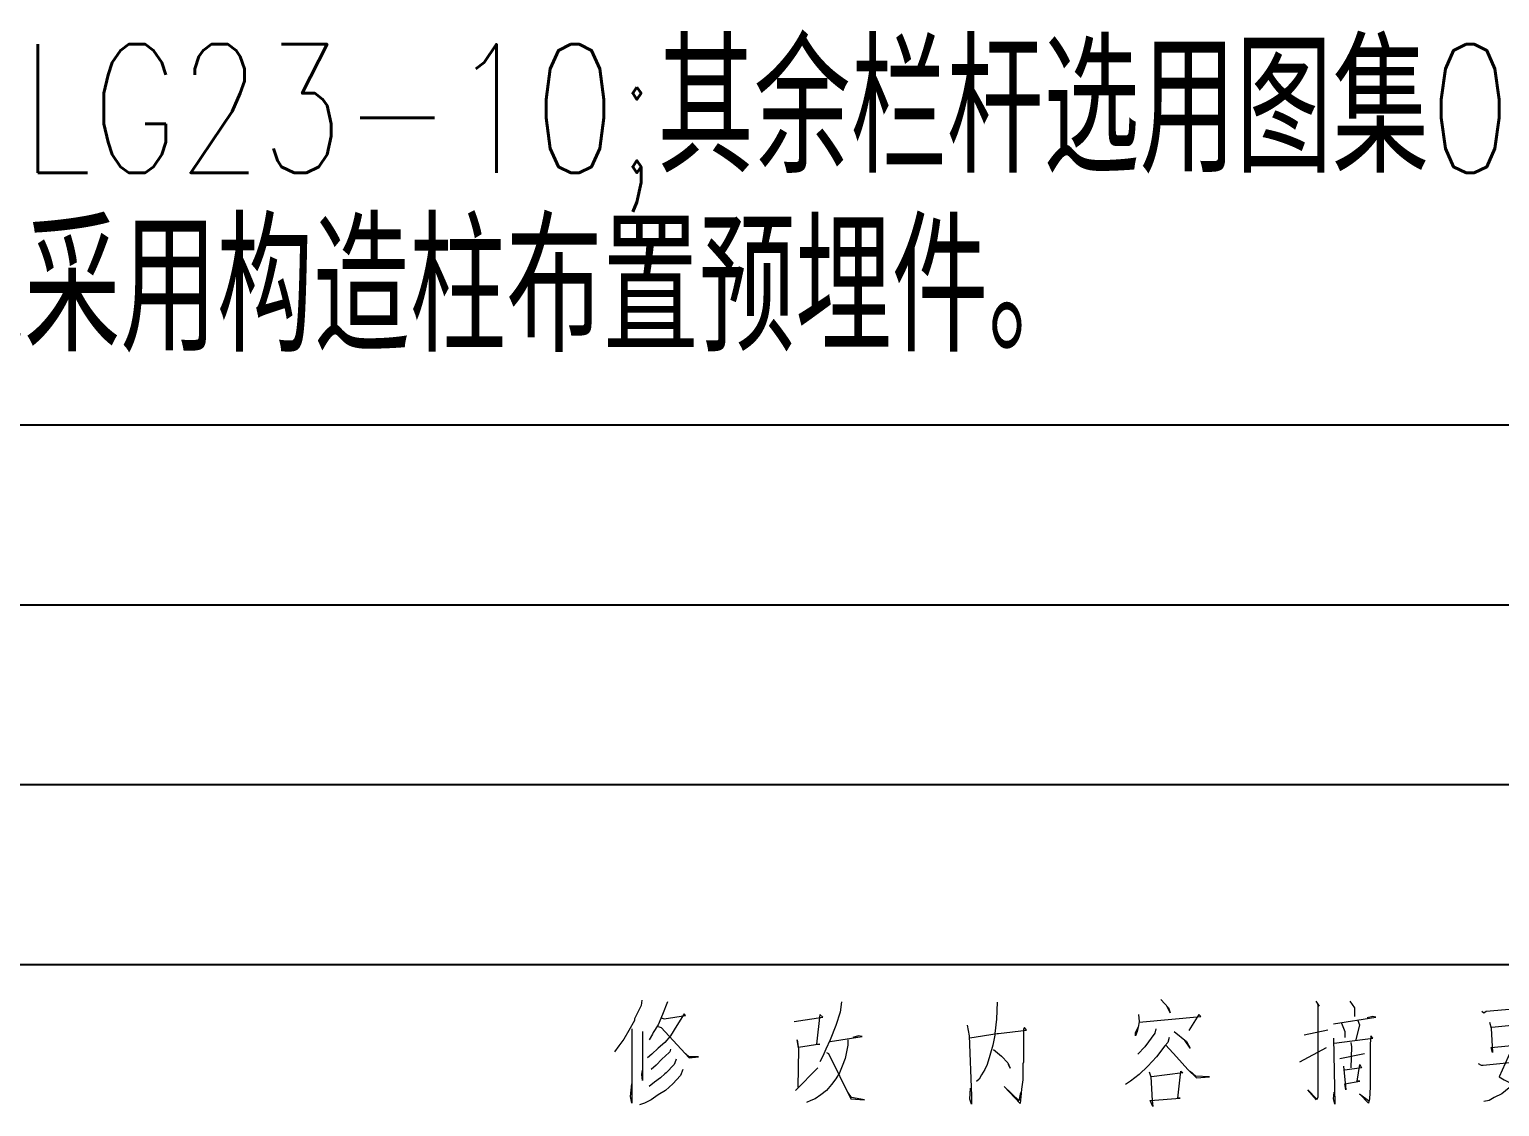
# Model space of a CAD drawing. Header units: millimetres. Extents: x 5779402 to 5838852, y 134142 to 176192.
# Drawn here: x 5824484 to 5830203, y 139316 to 143506 of the extents above; entities that cross this region are included whole.
import ezdxf
from ezdxf.enums import TextEntityAlignment as Align

# ---------------------------------------------------------------- set-up
doc = ezdxf.new("R2010")
doc.units = ezdxf.units.MM
doc.header["$LTSCALE"] = 1000
doc.layers.get('0').update_dxf_attribs({"color": 8})
for name, color, linetype in [('DIM', 8, 'Continuous'), ('Text', 8, 'Continuous'), ('Version', 8, 'Continuous')]:
    doc.layers.add(name, color=color, linetype=linetype)
doc.styles.add('TK', font='geditxt.shx', dxfattribs={"width": 0.7, "bigfont": 'hztxt1.shx'})
doc.styles.add('TSSD_Rein', font='geditxt.shx', dxfattribs={"width": 0.7, "bigfont": 'hztxt1.shx'})

# ---------------------------------------------------------------- blocks, each defined once
blk = doc.blocks.new('GEDI_Version_2012')
at = {"layer": 'Version', "color": 2}
for p, q in [((0, 28), (-180, 28)), ((0, 21), (-180, 21)), ((0, 14), (-180, 14)), ((0, 7), (-180, 7))]:
    blk.add_line(p, q, dxfattribs=at)
at = {"layer": 'Version', "color": 7, "lineweight": 0}
for points in [[(-109.618, 5.624), (-109.64, 5.422), (-109.895, 4.898), (-109.895, 4.831), (-110.119, 4.442), (-110.314, 4.113), (-110.508, 3.851), (-110.673, 3.619)], [(-108.615, 5.557), (-108.81, 5.063), (-108.975, 4.666), (-109.169, 4.375), (-109.199, 4.307), (-109.334, 4.083)], [(-101.846, 5.557), (-101.905, 5.16), (-102.07, 4.636), (-102.294, 4.083), (-102.459, 3.716), (-102.571, 3.454), (-102.684, 3.23)], [(-95.794, 5.543), (-95.824, 4.892), (-95.877, 4.331), (-95.877, 4.264), (-95.959, 3.875), (-96.071, 3.478), (-96.183, 3.119), (-96.266, 2.925), (-96.408, 2.723), (-96.49, 2.558), (-96.602, 2.461)], [(-89.428, 5.654), (-89.122, 5.325), (-89.069, 5.13), (-89.211, 5.422)], [(-83.4, 5.587), (-83.265, 5.392), (-83.318, 5.459), (-83.318, 1.846), (-83.377, 1.748), (-83.707, 2.145), (-83.377, 1.786)], [(-82.068, 5.587), (-81.896, 5.325), (-81.896, 5.228), (-81.896, 4.996)], [(-76.943, 5.198), (-76.86, 5.13), (-76.771, 5.198), (-74.519, 5.392), (-74.631, 5.422), (-74.908, 5.362)], [(-108.862, 4.936), (-108.75, 4.898), (-107.912, 5.033), (-107.972, 5.093), (-108.249, 4.636), (-108.503, 4.24), (-108.72, 3.978), (-108.975, 3.754), (-109.221, 3.522), (-109.394, 3.387)], [(-108.975, 4.607), (-108.862, 4.569), (-107.777, 3.387), (-107.411, 3.424), (-107.777, 3.424), (-107.912, 3.552)], [(-103.686, 4.801), (-102.571, 4.966), (-102.684, 5.063), (-102.826, 3.918), (-102.684, 3.918), (-103.521, 3.784), (-103.574, 4.083), (-103.521, 3.716), (-103.544, 2.242)], [(-96.961, 4.66), (-96.879, 4.234), (-96.797, 1.907), (-96.797, 1.578), (-96.849, 1.772), (-96.827, 2.199)], [(-90.296, 5.063), (-90.266, 4.801), (-90.296, 4.636), (-90.349, 4.405), (-90.408, 4.24), (-90.408, 4.375), (-90.296, 4.607)], [(-90.266, 4.771), (-87.872, 4.996), (-87.954, 5.063), (-88.343, 4.442)], [(-82.704, 4.704), (-81.065, 4.966), (-81.178, 4.996), (-81.395, 4.936)], [(-82.397, 4.734), (-82.263, 4.405), (-82.263, 4.18)], [(-81.761, 4.831), (-81.701, 4.666), (-81.844, 4.083)], [(-76.636, 4.771), (-76.576, 4.539), (-76.524, 3.589), (-76.576, 3.784), (-74.848, 3.948), (-74.96, 3.948), (-74.878, 4.831), (-74.848, 4.734), (-76.554, 4.569)], [(-110.007, 4.509), (-110.007, 1.621), (-110.059, 1.883), (-110.007, 2.377)], [(-109.588, 4.405), (-109.588, 2.504), (-109.618, 2.736), (-109.588, 2.901)], [(-101.599, 4.083), (-101.599, 3.881), (-101.711, 3.357), (-101.823, 3.065), (-101.928, 2.803), (-102.07, 2.571), (-102.235, 2.34), (-102.429, 2.108), (-102.654, 1.95), (-102.878, 1.786), (-103.043, 1.719), (-103.215, 1.651)], [(-102.294, 4.015), (-101.037, 4.21), (-101.18, 4.24), (-101.404, 4.18)], [(-96.849, 4.167), (-95.794, 4.331), (-95.742, 4.331), (-94.649, 4.466), (-94.732, 4.563), (-94.762, 4.496), (-94.762, 3.807), (-94.762, 3.216), (-94.792, 3.149), (-94.792, 2.595), (-94.792, 2.528), (-94.844, 2.169), (-94.874, 1.87), (-94.904, 1.608), (-95.517, 2.266), (-94.934, 1.705), (-94.874, 2.034)], [(-89.099, 4.18), (-89.152, 3.978), (-89.264, 3.851), (-89.6, 3.424), (-89.93, 3.065), (-90.266, 2.736), (-90.603, 2.474), (-90.798, 2.34)], [(-89.623, 4.509), (-89.653, 4.345), (-90.042, 3.813), (-90.326, 3.522)], [(-88.905, 4.405), (-88.426, 4.015), (-88.291, 3.754), (-88.508, 4.083)], [(-83.849, 4.277), (-82.928, 4.472)], [(-82.704, 4.143), (-82.652, 1.584), (-82.704, 1.786), (-82.682, 2.048)], [(-82.682, 3.948), (-81.178, 4.143), (-81.26, 4.24), (-81.282, 3.918), (-81.282, 2.242), (-81.312, 1.786), (-81.342, 1.621), (-81.701, 1.98), (-81.342, 1.719)], [(-108.503, 3.716), (-108.526, 3.619), (-108.556, 3.589), (-108.832, 3.327), (-109.057, 3.095), (-109.251, 2.931)], [(-102.429, 3.589), (-102.347, 3.552), (-101.486, 1.786), (-100.955, 1.748), (-101.456, 1.846), (-101.599, 2.048)], [(-95.936, 3.71), (-95.63, 3.448), (-95.375, 3.186), (-95.293, 2.984), (-95.345, 3.119)], [(-89.234, 3.881), (-88.815, 3.424), (-88.373, 2.931), (-88.037, 2.601), (-87.535, 2.639), (-88.067, 2.669), (-88.291, 2.863)], [(-84.013, 3.23), (-82.988, 3.784)], [(-82.457, 3.357), (-81.507, 3.552)], [(-82.038, 3.978), (-82.008, 3.813), (-82.038, 2.998)], [(-75.798, 3.784), (-75.798, 3.686), (-76.269, 2.639), (-76.075, 2.534), (-75.551, 2.272), (-75.132, 2.048), (-74.938, 1.913), (-74.825, 1.786)], [(-108.024, 2.931), (-108.114, 2.699), (-108.413, 2.377), (-108.698, 2.108), (-108.975, 1.95), (-109.251, 1.748), (-109.506, 1.621), (-109.7, 1.554)], [(-108.279, 3.327), (-108.331, 3.192), (-108.361, 3.125), (-108.668, 2.803), (-108.72, 2.766), (-108.892, 2.601), (-109.117, 2.437), (-109.334, 2.272)], [(-103.634, 2.108), (-102.766, 2.998)], [(-89.877, 2.833), (-89.817, 2.639), (-89.765, 1.719), (-89.735, 1.487), (-89.847, 1.719), (-88.68, 1.816), (-88.762, 1.816), (-88.65, 2.863), (-88.568, 2.803), (-89.795, 2.639)], [(-82.315, 3.065), (-82.233, 2.145), (-82.263, 2.377), (-81.679, 2.474), (-81.784, 2.474), (-81.679, 3.125), (-81.619, 2.998), (-82.263, 2.901)], [(-77.077, 3.163), (-76.965, 3.095), (-76.883, 3.095), (-74.294, 3.357), (-74.436, 3.387), (-74.653, 3.327)], [(-75.267, 3.23), (-75.379, 2.863), (-75.521, 2.639), (-75.686, 2.407), (-75.88, 2.212), (-76.157, 1.98), (-76.464, 1.846), (-76.658, 1.719), (-76.86, 1.681)]]:
    blk.add_lwpolyline(points, dxfattribs=at)
blk = doc.blocks.new('CEEC_TK_A2')
blk.add_blockref('GEDI_Version_2012', (584, 50))
at = {"style": 'TK', "width": 0.85}
for tag, height, p in [('PROJECTNAME', 4.75, (529, 44)), ('PHASE', 4, (571, 44)), ('DRAWINGNAME', 4.75, (539, 31))]:
    blk.add_attdef(tag, text='', height=height, dxfattribs=at).set_placement(p, align=Align.MIDDLE_CENTER)
for tag, p, height in [('APPROVE', (416, 32.75), 3.5), ('DESIGN', (461, 32.75), 3.5), ('REVIEW1', (416, 25.75), 3.5), ('DRAW', (461, 25.75), 3.5), ('DRAWINGNUMBER', (511, 18.5), 4), ('REVIEW2', (416, 18.75), 3.5), ('PROPORTION', (461, 18.75), 3.5), ('CHECK', (416, 11.75), 3.5), ('DATE', (461, 11.75), 3.5), ('VERSION', (577, 11.75), 3.5)]:
    blk.add_attdef(tag, p, '', height=height, dxfattribs=at)

msp = doc.modelspace()

# ---------------------------------------------------------------- block references
at = {"layer": 'DIM', "xscale": 100, "yscale": 100, "zscale": 100}
msp.add_blockref('CEEC_TK_A2', (5779427.4, 134166.9), dxfattribs=at)

# ---------------------------------------------------------------- texts
at = {"layer": 'Text', "ltscale": 99, "style": 'TSSD_Rein', "width": 0.75}
for s, p in [('3. 图中活动栏杆选用钢梯图集02J401中的活动栏杆LG23-10;其余栏杆选用图集02J401中的LG1-10.', (5815098.8, 142948.2)), ('4. 图中墙上有预埋件处采用预制混凝土块砌筑或者就近采用构造柱布置预埋件。', (5815098.8, 142252.4))]:
    msp.add_text(s, height=500, dxfattribs=at).set_placement(p)

doc.saveas('drawing.dxf')
